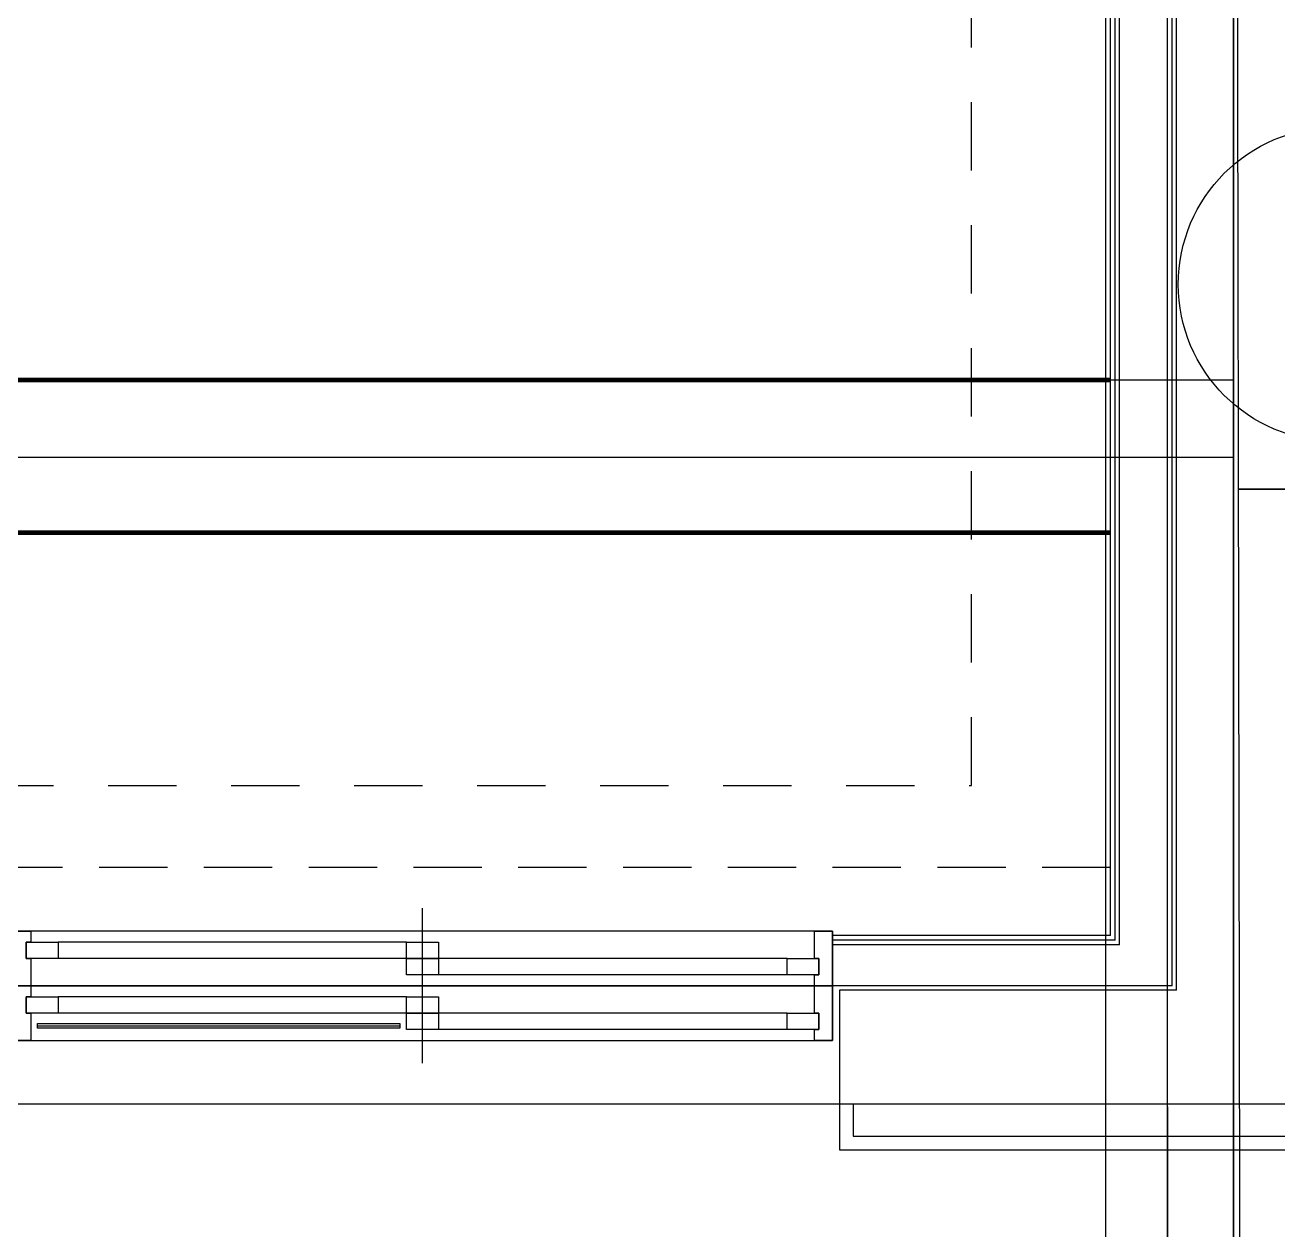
# Model space of a CAD drawing. Header units: millimetres. Extents: x 7086022 to 7120578, y 229555 to 276126.
# Drawn here: x 7103461 to 7106211, y 239849 to 242494 of the extents above; entities that cross this region are included whole.
import ezdxf
from ezdxf.xclip import XClip

# ---------------------------------------------------------------- set-up
doc = ezdxf.new("R2010")
doc.units = ezdxf.units.MM
doc.header["$LTSCALE"] = 100
doc.header["$XCLIPFRAME"] = 2
for name, pattern in [('CEN', [62, 60, -1, 0, -1]), ('ST-DASH', [2.7, 1.5, -1.2]), ('U-84C-EX$0$CEN', [62, 60, -1, 0, -1]), ('U-84C-EX$0$HID', [2.3, 1.5, -0.8]), ('U-84D-EX$0$CEN', [62, 60, -1, 0, -1])]:
    doc.linetypes.add(name, pattern=pattern)
for name, color, linetype in [('ARDM', 7, 'Continuous'), ('BP', 7, 'Continuous'), ('C-302-C-TF_84C+84D+84C$0$COL', 2, 'Continuous'), ('CEN', 1, 'CEN'), ('U-84C-EX$0$A-커텐박스', 11, 'U-84C-EX$0$HID'), ('U-84C-EX$0$CEN', 1, 'U-84C-EX$0$CEN'), ('U-84C-EX$0$COL', 2, 'Continuous'), ('U-84C-EX$0$FIN', 5, 'Continuous'), ('U-84C-EX$0$INSUL_line', 8, 'Continuous'), ('U-84C-EX$0$WIN', 4, 'Continuous'), ('U-84C-EX$0$발코니 입면선', 4, 'Continuous'), ('U-84C-EX$0$확장전', 4, 'U-84C-EX$0$HID'), ('U-84D-EX$0$CEN', 1, 'U-84D-EX$0$CEN'), ('U-84D-EX$0$S-ELE', 4, 'Continuous'), ('결로방지', 4, 'ST-DASH'), ('기단부-석재', 6, 'Continuous')]:
    doc.layers.add(name, color=color, linetype=linetype)
for name, color, linetype, plot in [('CUT-LINE', 105, 'Continuous', False), ('U-84C-EX$0$MC', 152, 'Continuous', False), ('체크', 2, 'Continuous', False)]:
    doc.layers.add(name, color=color, linetype=linetype, plot=plot)

# ---------------------------------------------------------------- blocks, each defined once
blk = doc.blocks.new('U-84C-EX$0$WIN_2_1800')
at = {"layer": 'U-84C-EX$0$WIN'}
blk.add_line((0, -290), (0, 50), dxfattribs=at)
at = {"layer": 'U-84C-EX$0$WIN', "color": 5, "linetype": 'Continuous'}
for p, q in [((35, -24), (800, -24)), ((-800, -60), (-35, -60)), ((35, -60), (800, -60)), ((-800, -96), (-35, -96)), ((35, -144), (800, -144)), ((-800, -180), (-35, -180)), ((35, -180), (800, -180)), ((-800, -216), (-35, -216))]:
    blk.add_line(p, q, dxfattribs=at)
at = {"layer": 'U-84C-EX$0$WIN'}
for points in [[(-860, -96), (-870, -96), (-870, -60), (-860, -60), (-860, 0), (-900, 0), (-900, -120), (-860, -120)], [(-900, 0), (900, 0), (900, -120), (-900, -120)], [(860, -24), (870, -24), (870, -60), (860, -60), (860, -120), (900, -120), (900, 0), (860, 0)], [(-35, -60), (35, -60), (35, -24), (-35, -24)], [(870, -24), (800, -24), (800, -60), (870, -60)], [(-870, -96), (-800, -96), (-800, -60), (-870, -60)], [(-35, -96), (35, -96), (35, -60), (-35, -60)], [(-860, -216), (-870, -216), (-870, -180), (-860, -180), (-860, -120), (-900, -120), (-900, -240), (-860, -240)], [(-900, -120), (900, -120), (900, -240), (-900, -240)], [(860, -144), (870, -144), (870, -180), (860, -180), (860, -240), (900, -240), (900, -120), (860, -120)], [(-35, -180), (35, -180), (35, -144), (-35, -144)], [(870, -144), (800, -144), (800, -180), (870, -180)], [(-870, -216), (-800, -216), (-800, -180), (-870, -180)], [(-35, -216), (35, -216), (35, -180), (-35, -180)]]:
    blk.add_lwpolyline(points, close=True, dxfattribs=at)
blk = doc.blocks.new('*U178')
at = {"layer": 'U-84C-EX$0$WIN'}
blk.add_line((15, 8), (810, 8), dxfattribs=at)
at = {"layer": 'U-84C-EX$0$WIN', "color": 8}
blk.add_lwpolyline([(15, 13.4), (810, 13.4), (810, 2.6), (15, 2.6)], close=True, dxfattribs=at)
blk = doc.blocks.new('U-84C-EX')
at = {"layer": 'U-84C-EX$0$A-커텐박스'}
blk.add_line((125, -6750), (3145, -6750), dxfattribs=at)
at = {"layer": 'U-84C-EX$0$CEN'}
for p, q in [((-145, -7770), (-145, 200)), ((0, -7770), (0, 200)), ((-145, -5850), (6595, -5850)), ((-145, -7270), (17025, -7270))]:
    blk.add_line(p, q, dxfattribs=at)
at = {"layer": 'U-84C-EX$0$COL'}
for p, q in [((-20, -7020), (-20, -55)), ((-20, -7020), (720, -7020)), ((720, -7020), (720, -7270)), ((-145, -7270), (720, -7270))]:
    blk.add_line(p, q, dxfattribs=at)
at = {"layer": 'U-84C-EX$0$FIN'}
for p, q in [((115, -6910), (115, -3155)), ((125, -6900), (125, -3170)), ((125, -6900), (735, -6900)), ((115, -6910), (735, -6910))]:
    blk.add_line(p, q, dxfattribs=at)
at = {"layer": 'U-84C-EX$0$INSUL_line'}
for p, q in [((-10, -7010), (-10, -65)), ((105, -6920), (105, -170)), ((105, -6920), (735, -6920)), ((-10, -7010), (735, -7010))]:
    blk.add_line(p, q, dxfattribs=at)
at = {"layer": 'U-84C-EX$0$MC'}
for p, q in [((135, -7770), (135, -2910)), ((-145, -5680), (6595, -5680))]:
    blk.add_line(p, q, dxfattribs=at)
at = {"layer": 'U-84C-EX$0$발코니 입면선'}
blk.add_line((720, -7270), (2550, -7270), dxfattribs=at)
at = {"layer": 'U-84C-EX$0$확장전', "const_width": 10}
for points in [[(6285, -5680), (125, -5680)], [(11025, -5775), (6610, -5775), (6610, -6015), (125, -6015)]]:
    blk.add_lwpolyline(points, dxfattribs=at)
at = {"xscale": -1}
blk.add_blockref('*U178', (2495, -7106), dxfattribs=at)
at = {"layer": 'U-84C-EX$0$WIN'}
blk.add_blockref('U-84C-EX$0$WIN_2_1800', (1635, -6890), dxfattribs=at)
blk = doc.blocks.new('C-302-C-TF_84C+84D+84C', base_point=(0, 0))
at = {"layer": 'C-302-C-TF_84C+84D+84C$0$COL'}
blk.add_lwpolyline([(-6050, -12535), (-6050, -13885), (-6320, -13885)], dxfattribs=at)
blk = doc.blocks.new('U-84D-EX$0$S-CEN')
at = {"layer": 'U-84D-EX$0$S-ELE', "color": 8, "linetype": 'U-84D-EX$0$CEN'}
blk.add_line((-12535, 10665), (-12535, 7785), dxfattribs=at)
blk = doc.blocks.new('U-84D-EX', base_point=(0, 0))
at = {"layer": 'U-84D-EX$0$CEN'}
blk.add_line((-5920, -2680), (-5920, 200), dxfattribs=at)
at = {"layer": 'U-84D-EX$0$S-ELE'}
blk.add_blockref('U-84D-EX$0$S-CEN', (6615, -10465), dxfattribs=at)
blk = doc.blocks.new('DIM-302-TF')
at = {"layer": 'CEN'}
for p, q in [((20440, -36350), (20440, -39320)), ((20295, -36355.5), (20295, -39320))]:
    blk.add_line(p, q, dxfattribs=at)
blk = doc.blocks.new('A$C29a73466')
at = {"layer": '체크'}
blk.add_circle((15278.6, 1450), 344.9, dxfattribs=at)
blk = doc.blocks.new('기단부-302-TF')
at = {"layer": '기단부-석재'}
for points in [[(2605, -15280), (2605, -15380), (3695, -15380), (3695, -14030), (4460, -14030), (4460, -13930)], [(2635, -15280), (2635, -15350), (3665, -15350), (3665, -14000), (4430, -14000), (4430, -13930)]]:
    blk.add_lwpolyline(points, dxfattribs=at)

msp = doc.modelspace()

# ---------------------------------------------------------------- linework, layer by layer
at = {"layer": 'CUT-LINE'}
for points in [[(7106113.1, 247719.9), (7109113.1, 247719.9), (7109113.1, 249939.9), (7108048.1, 249939.9), (7108048.1, 254009.9), (7117078.1, 254009.9), (7117078.1, 237854.9), (7106130.4, 237854.9)], [(7088943.1, 239624.7), (7088943.1, 250414.9), (7101822.3, 250414.9), (7101822.3, 247719.9), (7106113.1, 247719.9), (7106113.1, 239624.7)]]:
    msp.add_lwpolyline(points, close=True, dxfattribs=at)

# ---------------------------------------------------------------- next in the draw order: block references
at = {"layer": 'BP'}
ref = msp.add_blockref('U-84C-EX', (7105968.1, 247394.9), dxfattribs=dict(at, xscale=-1))
XClip(ref).set_block_clipping_path([(17025, -7770.1978698203), (17025, 3020.0000000003), (4145.7978996243, 3020.0000000003), (4145.7978996253, 325.0000000014), (-145.0000000028, 325.0000000014), (-145.0000000028, -7770.1978698203)])

# ---------------------------------------------------------------- next in the draw order: linework, layer by layer
at = {"layer": '결로방지'}
msp.add_lwpolyline([(7094943.1, 242274.9), (7095273.1, 242274.9), (7095273.1, 240824.9), (7105538.1, 240824.9), (7105538.1, 244114.9), (7105988, 244114.9)], dxfattribs=at)

# ---------------------------------------------------------------- next in the draw order: block references
at = {"layer": 'BP'}
msp.add_blockref('C-302-C-TF_84C+84D+84C', (7112288.1, 254009.9), dxfattribs=at)

# ---------------------------------------------------------------- next in the draw order: block references
ref = msp.add_blockref('U-84D-EX', (7106113.1, 247394.9), dxfattribs=dict(at, rotation=90))
XClip(ref).set_block_clipping_path([(324.9999999999, 0), (324.9999999967, -2999.9999999991), (2544.9999999997, -2999.9999999991), (2544.9999999997, -1934.9999999991), (6614.9999999999, -1934.9999999991), (6614.9999999999, -10964.9999999991), (-9540.0000000001, -10964.9999999991), (-9540.0000000001, -17.3253110833)])

# ---------------------------------------------------------------- next in the draw order: block references
at = {"layer": 'ARDM'}
msp.add_blockref('A$C29a73466', (7091058.1, 240474.9), dxfattribs=at)
at = {"layer": 'CEN'}
msp.add_blockref('DIM-302-TF', (7085673.1, 276474.9), dxfattribs=at)
at = {"layer": '기단부-석재'}
msp.add_blockref('기단부-302-TF', (7102643.1, 255404.9), dxfattribs=at)

doc.saveas('drawing.dxf')
